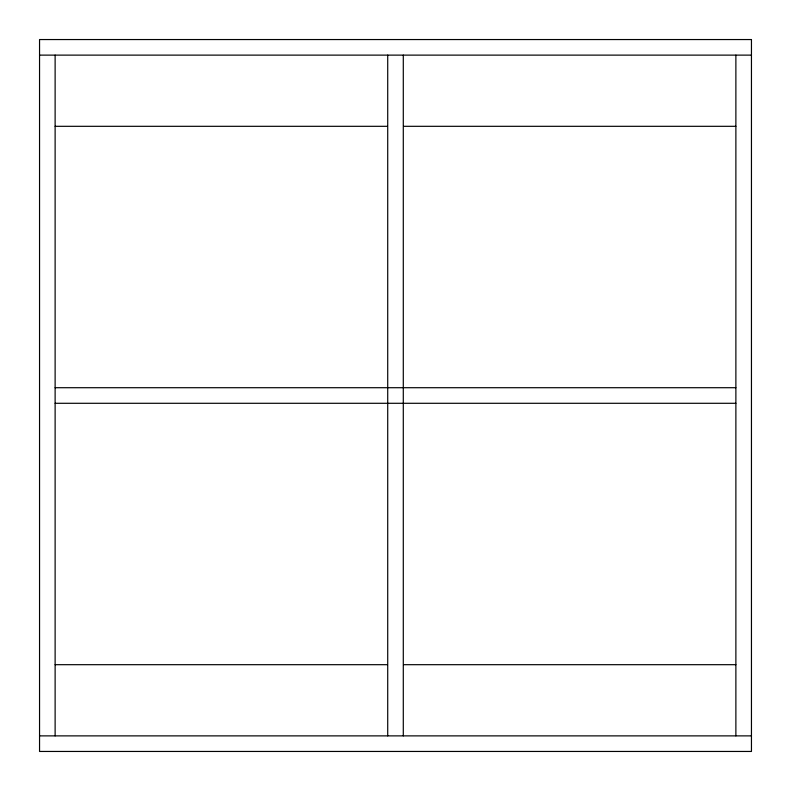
<?xml version="1.0" encoding="UTF-8"?>
<svg xmlns="http://www.w3.org/2000/svg" width="791" height="791" viewBox="0 0 791 791"><rect width="100%" height="100%" fill="white"/><g stroke="black" fill="none" stroke-linecap="round" stroke-linejoin="round"><path stroke-width="1.19" d="M39.55 55.123L751.45 55.123M55.123 126.313L387.471 126.313M403.529 126.313L735.877 126.313M55.123 387.709L735.877 387.709M55.123 403.291L735.877 403.291M55.123 664.687L387.471 664.687M403.529 664.687L735.877 664.687M39.55 735.877L751.45 735.877M735.877 55.123L735.877 735.877M403.291 55.123L403.291 735.877M387.719 55.123L387.719 735.877M55.123 55.123L55.123 735.877M751.45 39.55L39.55 39.55L39.55 751.45L751.45 751.45L751.45 39.55"/></g></svg>
